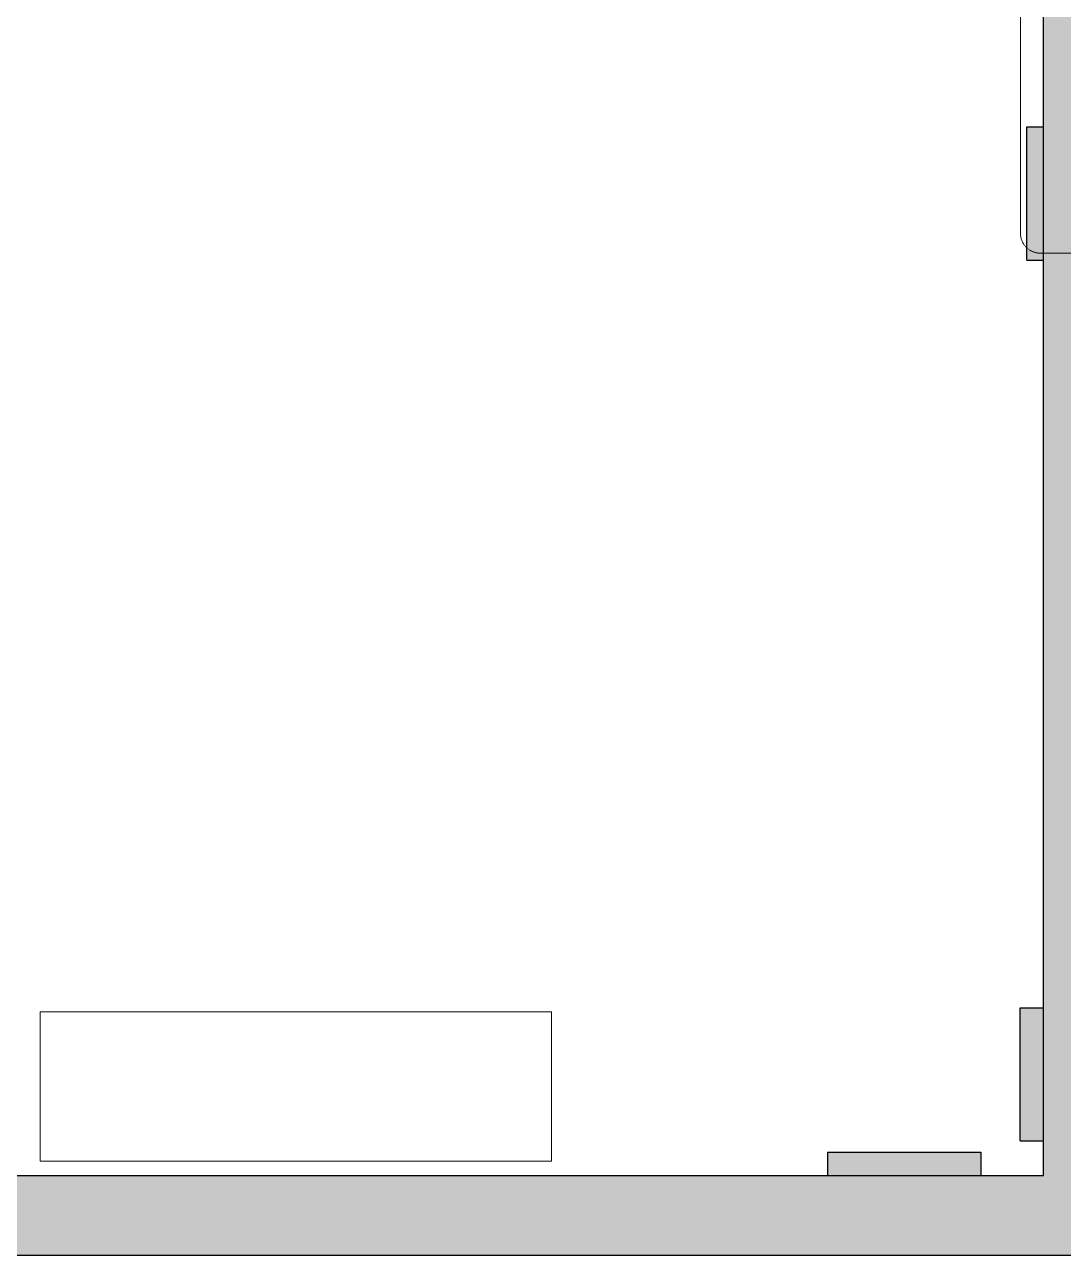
# Model space of a CAD drawing. Header units: inches. Extents: x -1176 to 1474, y -2632 to 978.
# Drawn here: x 158.4 to 470.3, y -1.2 to 368.3 of the extents above; entities that cross this region are included whole.
import ezdxf

# ---------------------------------------------------------------- set-up
doc = ezdxf.new("R2010")
doc.units = ezdxf.units.IN
doc.header["$MEASUREMENT"] = 0
doc.linetypes.add('Dash Dot 3_16_', pattern=[0.3125, 0.1875, -0.0625, 0, -0.0625])
for name, color, linetype, lineweight in [('A-ANNO-SYMB', 150, 'Continuous', 9), ('A-GENM', 13, 'Continuous', 18), ('A-WALL', 113, 'Continuous', 18), ('A-WALL-PATT', 111, 'Continuous', 18), ('I-WALL', 2, 'Continuous', 18)]:
    doc.layers.add(name, color=color, linetype=linetype, lineweight=lineweight)

# ---------------------------------------------------------------- blocks, each defined once
blk = doc.blocks.new('Generic Models 1 - Generic Models 1-5512328-3rd Floor Construction')
at = {"layer": 'A-GENM', "lineweight": 9}
for p, q in [((163, 71.91), (163, 27.11)), ((163, 27.11), (163, 71.91)), ((316.59, 27.11), (316.59, 71.91))]:
    blk.add_line(p, q, dxfattribs=at)
at = {"layer": 'A-GENM', "lineweight": 9, "flags": 128}
for points in [[(163, 71.91), (163.25, 71.91), (164, 71.91), (165.24, 71.91), (166.96, 71.91), (169.16, 71.91), (171.82, 71.91), (174.92, 71.91), (178.44, 71.91), (182.36, 71.91), (186.65, 71.91), (191.29, 71.91), (196.25, 71.91), (201.49, 71.91), (206.97, 71.91), (212.68, 71.91), (218.56, 71.91), (224.57, 71.91), (230.69, 71.91), (236.87, 71.91), (243.06, 71.91), (249.24, 71.91), (255.36, 71.91), (261.37, 71.91), (267.25, 71.91), (272.95, 71.91), (278.43, 71.91), (283.66, 71.91), (288.62, 71.91), (293.25, 71.91), (297.54, 71.91), (301.45, 71.91), (304.97, 71.91), (308.06, 71.91), (310.71, 71.91), (312.9, 71.91), (314.62, 71.91), (315.85, 71.91), (316.59, 71.91)], [(316.59, 27.11), (315.85, 27.11), (314.62, 27.11), (312.9, 27.11), (310.71, 27.11), (308.06, 27.11), (304.97, 27.11), (301.45, 27.11), (297.54, 27.11), (293.25, 27.11), (288.62, 27.11), (283.66, 27.11), (278.43, 27.11), (272.95, 27.11), (267.25, 27.11), (261.37, 27.11), (255.36, 27.11), (249.24, 27.11), (243.06, 27.11), (236.87, 27.11), (230.69, 27.11), (224.57, 27.11), (218.56, 27.11), (212.68, 27.11), (206.97, 27.11), (201.49, 27.11), (196.25, 27.11), (191.29, 27.11), (186.65, 27.11), (182.36, 27.11), (178.44, 27.11), (174.92, 27.11), (171.82, 27.11), (169.16, 27.11), (166.96, 27.11), (165.24, 27.11), (164, 27.11), (163.25, 27.11), (163, 27.11)]]:
    blk.add_lwpolyline(points, dxfattribs=at)

msp = doc.modelspace()

# ---------------------------------------------------------------- hatches: boundary and pattern name
at = {"layer": 'A-WALL-PATT'}
for points in [[(480.78, -1.17), (480.78, 814.52), (464.28, 814.52), (464.28, -1.17)], [(459.28, 297.59), (464.28, 297.59), (464.28, 337.59), (459.28, 337.59), (459.28, 326.06)], [(457.28, 33.17), (464.28, 33.17), (464.28, 73.17), (457.28, 73.17)], [(434.9, 22.83), (445.44, 22.83), (445.44, 29.83), (399.44, 29.83), (399.44, 22.83)], [(464.28, -1.17), (464.28, 22.83), (18.22, 22.83), (18.22, -1.17), (434.9, -1.17)]]:
    msp.add_hatch(color=250, dxfattribs=at).paths.add_polyline_path(points, flags=0)

# ---------------------------------------------------------------- linework, layer by layer
at = {"layer": 'A-ANNO-SYMB', "linetype": 'Dash Dot 3_16_'}
for p, q in [((457.38, 409.67), (457.38, 305.68)), ((463.38, 299.68), (602.86, 299.68))]:
    msp.add_line(p, q, dxfattribs=at)
msp.add_arc((463.38, 305.68), 6, 180, 270, dxfattribs=at)
at = {"layer": 'A-WALL', "color": 8, "lineweight": 30}
for p, q in [((464.28, 22.83), (464.28, 814.52)), ((457.28, 33.17), (457.28, 73.17)), ((457.28, 73.17), (464.28, 73.17)), ((399.44, 29.83), (445.44, 29.83)), ((399.44, 29.83), (399.44, 22.83)), ((445.44, 29.83), (445.44, 22.83)), ((457.28, 33.17), (464.28, 33.17)), ((18.22, 22.83), (464.28, 22.83)), ((480.78, -1.17), (1.72, -1.17))]:
    msp.add_line(p, q, dxfattribs=at)
at = {"layer": 'I-WALL', "color": 8, "lineweight": 30}
for p, q in [((459.28, 297.59), (459.28, 337.59)), ((459.28, 337.59), (464.28, 337.59)), ((459.28, 297.59), (464.28, 297.59))]:
    msp.add_line(p, q, dxfattribs=at)

# ---------------------------------------------------------------- block references
at = {"layer": 'A-GENM', "lineweight": 9}
msp.add_blockref('Generic Models 1 - Generic Models 1-5512328-3rd Floor Construction', (0, 0), dxfattribs=at)

doc.saveas('drawing.dxf')
